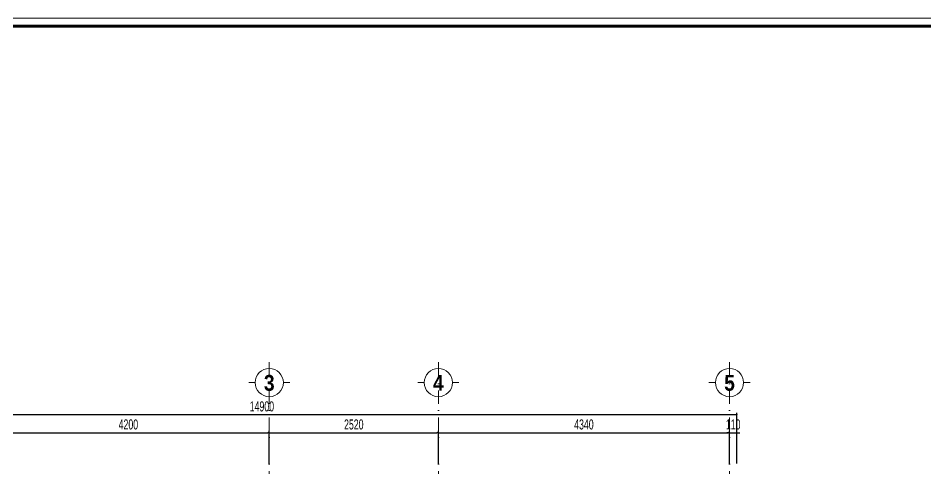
# Model space of a CAD drawing. Header units: millimetres. Extents: x 2565303 to 2664360, y -865723 to -262051.
# Drawn here: x 2637866 to 2651395, y -740641 to -733926 of the extents above; entities that cross this region are included whole.
import ezdxf
from ezdxf.enums import TextEntityAlignment as Align

# ---------------------------------------------------------------- set-up
doc = ezdxf.new("R2010")
doc.units = ezdxf.units.MM
doc.header["$LTSCALE"] = 10
doc.header["$MEASUREMENT"] = 0
doc.linetypes.add('DASHDOT', pattern=[1, 0.5, -0.25, 0, -0.25])
doc.layers.get('0').update_dxf_attribs({"linetype": 'CONTINUOUS'})
doc.layers.get('DEFPOINTS').update_dxf_attribs({"color": 10, "linetype": 'CONTINUOUS'})
for name, color, linetype, lineweight in [('-thay1', 7, 'CONTINUOUS', 18), ('LC Dim', 8, 'CONTINUOUS', 13), ('LC ISO', 153, 'CONTINUOUS', 13), ('LC Net manh', 250, 'CONTINUOUS', 5), ('LC Net truc', 134, 'DASHDOT', 5), ('LC Text1', 20, 'CONTINUOUS', 13)]:
    doc.layers.add(name, color=color, linetype=linetype, lineweight=lineweight)
doc.layers.add('Khungten_LCDI', color=7, linetype='CONTINUOUS')
doc.layers.add('M3', color=3, linetype='CONTINUOUS')
doc.styles.add('HOATBIF', font='hoatbif.shx', dxfattribs={"width": 0.65})
doc.styles.add('Khungten', font='', dxfattribs={"width": 0.9, "height": 5000})
doc.styles.add('LC 1', font='')
doc.styles.add('Title', font='', dxfattribs={"width": 0.8})
doc.styles.get('Khungten').set_extended_font_data('.VnAvantH')
doc.styles.get('LC 1').set_extended_font_data('.VnAvantH', bold=True)
doc.styles.get('Title').set_extended_font_data('.VnBlackH')
doc.dimstyles.new('1-100 (1-60)', dxfattribs={"dimscale": 60, "dimtxt": 2.5, "dimasz": 0.35, "dimexe": 0.5, "dimexo": 0, "dimgap": 0.8, "dimtad": 1, "dimdec": 0, "dimzin": 0, "dimdsep": 46, "dimtxsty": 'HOATBIF', "dimblk1": 'DOT', "dimblk2": 'DOT', "dimsah": 1, "dimcen": -1, "dimdle": 1, "dimclrd": 256, "dimclre": 256, "dimclrt": 4, "dimadec": 3, "dimazin": 2, "dimtfac": 0.333333, "dimtdec": 0, "dimtix": 1, "dimtmove": 2, "dimatfit": 3, "dimldrblk": 'DOT', "dimfxl": 1, "dimtvp": 0.833333, "dimtolj": 1, "dimtzin": 0, "dimarcsym": 0})

# ---------------------------------------------------------------- blocks, each defined once
blk = doc.blocks.new('DOT')
at = {"layer": 'M3', "color": 0, "linetype": 'ByBlock'}
blk.add_line((-0.5, 0), (-1, 0), dxfattribs=at)
at = {"layer": 'M3', "color": 0, "linetype": 'ByBlock', "const_width": 0.5}
blk.add_lwpolyline([(-0.25, 0, 1), (0.25, 0, 1)], format="xyb", close=True, dxfattribs=at)
blk = doc.blocks.new('*D856')
at = {"layer": 'DEFPOINTS', "color": 0, "transparency": 16777216}
for p in [(2641609, -740104), (2637409, -740564), (2641609, -740564)]:
    blk.add_point(p, dxfattribs=at)
at = {"layer": 'LC Dim', "lineweight": -2, "transparency": 16777216}
for p, q in [((2637409, -740564), (2637409, -740074)), ((2637430, -740104), (2641588, -740104)), ((2641609, -740564), (2641609, -740074))]:
    blk.add_line(p, q, dxfattribs=at)
at = {"layer": 'LC Dim', "lineweight": -2, "transparency": 16777216, "xscale": 21, "yscale": 21, "zscale": 21, "rotation": 180}
blk.add_blockref('DOT', (2637409, -740104), dxfattribs=at)
at = {"layer": 'LC Dim', "lineweight": -2, "transparency": 16777216, "xscale": 21, "yscale": 21, "zscale": 21}
blk.add_blockref('DOT', (2641609, -740104), dxfattribs=at)
at = {"layer": 'LC Dim', "color": 4, "transparency": 16777216, "insert": (2639509, -739981), "char_height": 150, "attachment_point": 5, "style": 'HOATBIF'}
blk.add_mtext('\\A1;4200', dxfattribs=at)
blk = doc.blocks.new('*D857')
at = {"layer": 'DEFPOINTS', "color": 0, "transparency": 16777216}
for p in [(2644129, -740104), (2641609, -740564), (2644129, -740564)]:
    blk.add_point(p, dxfattribs=at)
at = {"layer": 'LC Dim', "lineweight": -2, "transparency": 16777216}
for p, q in [((2641609, -740564), (2641609, -740074)), ((2641630, -740104), (2644108, -740104)), ((2644129, -740564), (2644129, -740074))]:
    blk.add_line(p, q, dxfattribs=at)
at = {"layer": 'LC Dim', "lineweight": -2, "transparency": 16777216, "xscale": 21, "yscale": 21, "zscale": 21, "rotation": 180}
blk.add_blockref('DOT', (2641609, -740104), dxfattribs=at)
at = {"layer": 'LC Dim', "lineweight": -2, "transparency": 16777216, "xscale": 21, "yscale": 21, "zscale": 21}
blk.add_blockref('DOT', (2644129, -740104), dxfattribs=at)
at = {"layer": 'LC Dim', "color": 4, "transparency": 16777216, "insert": (2642869, -739981), "char_height": 150, "attachment_point": 5, "style": 'HOATBIF'}
blk.add_mtext('\\A1;2520', dxfattribs=at)
blk = doc.blocks.new('*D858')
at = {"layer": 'DEFPOINTS', "color": 0, "transparency": 16777216}
for p in [(2648469, -740104), (2644129, -740564), (2648469, -740564)]:
    blk.add_point(p, dxfattribs=at)
at = {"layer": 'LC Dim', "lineweight": -2, "transparency": 16777216}
for p, q in [((2644129, -740564), (2644129, -740074)), ((2644150, -740104), (2648448, -740104)), ((2648469, -740564), (2648469, -740074))]:
    blk.add_line(p, q, dxfattribs=at)
at = {"layer": 'LC Dim', "lineweight": -2, "transparency": 16777216, "xscale": 21, "yscale": 21, "zscale": 21, "rotation": 180}
blk.add_blockref('DOT', (2644129, -740104), dxfattribs=at)
at = {"layer": 'LC Dim', "lineweight": -2, "transparency": 16777216, "xscale": 21, "yscale": 21, "zscale": 21}
blk.add_blockref('DOT', (2648469, -740104), dxfattribs=at)
at = {"layer": 'LC Dim', "color": 4, "transparency": 16777216, "insert": (2646299, -739981), "char_height": 150, "attachment_point": 5, "style": 'HOATBIF'}
blk.add_mtext('\\A1;4340', dxfattribs=at)
blk = doc.blocks.new('*D859')
at = {"layer": 'DEFPOINTS', "color": 0, "transparency": 16777216}
for p in [(2648579, -740104), (2648469, -740564), (2648579, -740564)]:
    blk.add_point(p, dxfattribs=at)
at = {"layer": 'LC Dim', "lineweight": -2, "transparency": 16777216}
for p, q in [((2648448, -740104), (2648427, -740104)), ((2648469, -740564), (2648469, -740074)), ((2648469, -740104), (2648579, -740104)), ((2648579, -740564), (2648579, -740074)), ((2648600, -740104), (2648621, -740104))]:
    blk.add_line(p, q, dxfattribs=at)
at = {"layer": 'LC Dim', "lineweight": -2, "transparency": 16777216, "xscale": 21, "yscale": 21, "zscale": 21}
blk.add_blockref('DOT', (2648469, -740104), dxfattribs=at)
at = {"layer": 'LC Dim', "lineweight": -2, "transparency": 16777216, "xscale": 21, "yscale": 21, "zscale": 21, "rotation": 180}
blk.add_blockref('DOT', (2648579, -740104), dxfattribs=at)
at = {"layer": 'LC Dim', "color": 4, "transparency": 16777216, "insert": (2648524, -739981), "char_height": 150, "attachment_point": 5, "style": 'HOATBIF'}
blk.add_mtext('\\A1;110', dxfattribs=at)
blk = doc.blocks.new('*D860')
at = {"layer": 'DEFPOINTS', "color": 0, "transparency": 16777216}
for p in [(2633679, -739835), (2633679, -740564), (2648579, -740564)]:
    blk.add_point(p, dxfattribs=at)
at = {"layer": 'LC Dim', "lineweight": -2, "transparency": 16777216}
for p, q in [((2633679, -740564), (2633679, -739805)), ((2648558, -739835), (2633700, -739835)), ((2648579, -740564), (2648579, -739805))]:
    blk.add_line(p, q, dxfattribs=at)
at = {"layer": 'LC Dim', "lineweight": -2, "transparency": 16777216, "xscale": 21, "yscale": 21, "zscale": 21, "rotation": 180}
blk.add_blockref('DOT', (2633679, -739835), dxfattribs=at)
at = {"layer": 'LC Dim', "lineweight": -2, "transparency": 16777216, "xscale": 21, "yscale": 21, "zscale": 21}
blk.add_blockref('DOT', (2648579, -739835), dxfattribs=at)
at = {"layer": 'LC Dim', "color": 4, "transparency": 16777216, "insert": (2641499, -739712), "char_height": 150, "attachment_point": 5, "style": 'HOATBIF'}
blk.add_mtext('\\A1;14900', dxfattribs=at)
blk = doc.blocks.new('lcdi fix')
at = {"layer": 'DEFPOINTS', "lineweight": 0}
blk.add_lwpolyline([(-1200, -14850), (-1200, 14850), (40800, 14850), (40800, -14850)], close=True, dxfattribs=at)
at = {"layer": 'Khungten_LCDI', "color": 5, "lineweight": 60}
blk.add_lwpolyline([(0, -14650), (0, 14650), (40600, 14650), (40600, -14650)], close=True, dxfattribs=at)
at = {"color": 7, "style": 'Khungten', "width": 0.8}
for tag, p in [('REVISION', (39499, -10746)), ('NGAYHT', (39546, -11609))]:
    blk.add_attdef(tag, text='', height=200, dxfattribs=at).set_placement(p, align=Align.CENTER)
at = {"layer": 'LC Text1', "style": 'Title', "width": 1.485915}
for tag, p, p2 in [('TENBANVE1', (36913, -8886), (40339, -8886)), ('TENBANVE2', (36913, -9562), (40339, -9562))]:
    blk.add_attdef(tag, text='', height=250, dxfattribs=at).set_placement(p, p2, align=Align.FIT)
at = {"layer": 'LC Text1', "style": 'Title', "width": 0.7}
blk.add_attdef('SOBANVE', text='', height=250, dxfattribs=at).set_placement((39562, -13896), align=Align.CENTER)
blk = doc.blocks.new('TTRUC')
at = {"layer": 'LC ISO'}
for p, q in [((0, 6.95), (0, 10.13)), ((-6.95, 0), (-10.13, 0)), ((6.95, 0), (10.13, 0)), ((0, -6.95), (0, -10.13))]:
    blk.add_line(p, q, dxfattribs=at)
at = {"layer": 'LC Net manh'}
blk.add_circle((0, 0), 6.95, dxfattribs=at)

msp = doc.modelspace()

# ---------------------------------------------------------------- linework, layer by layer
at = {"layer": 'LC Net truc', "ltscale": 40}
for p, q in [((2641609.1, -739074), (2641609.1, -747201.3)), ((2644129.1, -739074), (2644129.1, -747201.3)), ((2648469.1, -739074), (2648469.1, -747201.3))]:
    msp.add_line(p, q, dxfattribs=at)

# ---------------------------------------------------------------- block references
at = {"layer": '-thay1', "xscale": 0.6000000155618181, "yscale": 0.6000000155618181, "zscale": 0.6000000155618181}
msp.add_blockref('lcdi fix', (2630241.6, -742836.3), dxfattribs=at)
at = {"layer": 'LC ISO', "xscale": 30.23532588053422, "yscale": 30.23532588053422, "zscale": 30.23532588053422}
for p in [(2641609.1, -739357), (2644129.1, -739357), (2648469.1, -739357)]:
    msp.add_blockref('TTRUC', p, dxfattribs=at)

# ---------------------------------------------------------------- texts
at = {"layer": 'LC Text1', "ltscale": 0.2, "style": 'LC 1', "width": 0.9}
for s, p in [('3', (2641609.1, -739549.6)), ('4', (2644129.1, -739549.6)), ('5', (2648469.1, -739549.6))]:
    msp.add_text(s, height=236.7, dxfattribs=at).set_placement(p, align=Align.BOTTOM_CENTER)

# ---------------------------------------------------------------- dimensions: what is measured, and where the dimension line sits
at = {"layer": 'LC Dim'}
dim = msp.add_linear_dim(base=(2633679.1, -739834.6), p1=(2648579.1, -740564.1), p2=(2633679.1, -740564.1), dimstyle='1-100 (1-60)', dxfattribs=at)
dim.commit()
dim.dimension.update_dxf_attribs({"geometry": '*D860', "text_midpoint": (2641499.1, -739711.6), "dimtype": 160})
for base, p1, p2, picture, middle in [((2641609.1, -740104.2), (2637409.1, -740564.1), (2641609.1, -740564.1), '*D856', (2639509.1, -739981.2)), ((2644129.1, -740104.2), (2641609.1, -740564.1), (2644129.1, -740564.1), '*D857', (2642869.1, -739981.2)), ((2648469.1, -740104.2), (2644129.1, -740564.1), (2648469.1, -740564.1), '*D858', (2646299.1, -739981.2)), ((2648579.1, -740104.2), (2648469.1, -740564.1), (2648579.1, -740564.1), '*D859', (2648524.1, -739981.2))]:
    dim = msp.add_linear_dim(base=base, p1=p1, p2=p2, dimstyle='1-100 (1-60)', dxfattribs=at)
    dim.commit()
    dim.dimension.update_dxf_attribs({"geometry": picture, "text_midpoint": middle})

doc.saveas('drawing.dxf')
